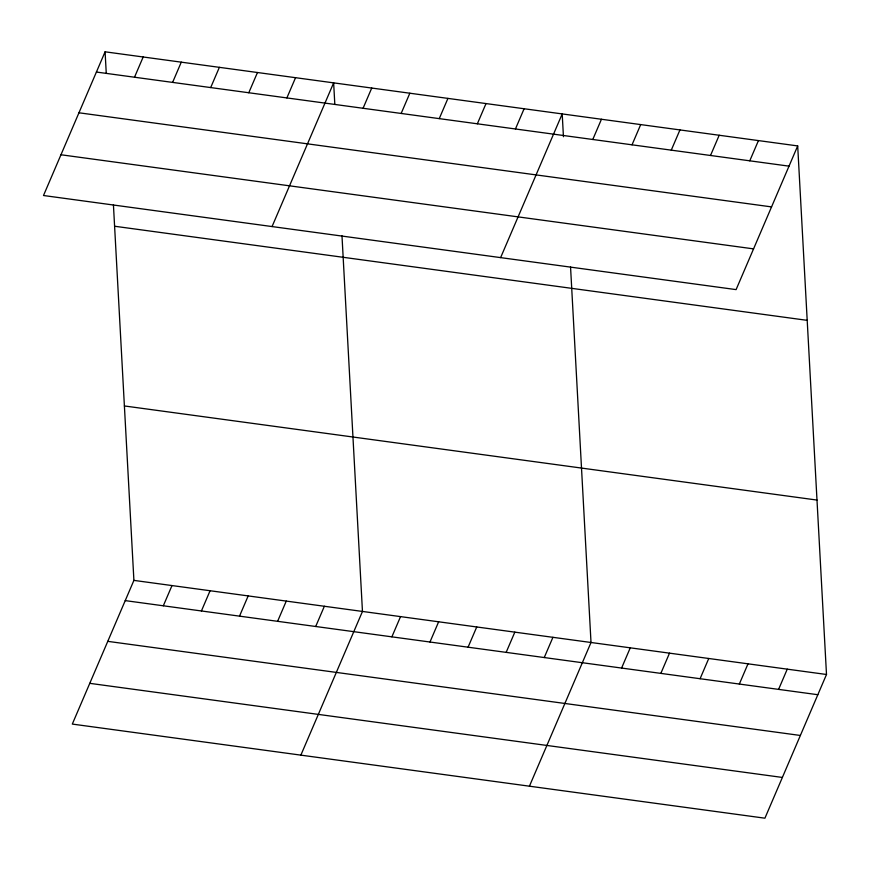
<?xml version="1.0" encoding="UTF-8"?>
<svg xmlns="http://www.w3.org/2000/svg" width="870" height="870" viewBox="0 0 870 870"><rect width="100%" height="100%" fill="white"/><g stroke="black" fill="none" stroke-linecap="round" stroke-linejoin="round"><path stroke-width="1.3" d="M105.085 51.808L43.5 195.511L736.096 289.612L797.692 145.921L105.085 51.808L106.26 73.287M134.513 77.223L143.18 56.985M172.608 82.4L181.275 62.161M210.692 87.576L219.37 67.338M248.787 92.742L257.466 72.514M286.882 97.918L295.55 77.691M272.06 226.57L333.645 82.867L334.819 104.335M113.426 204.776L133.904 580.388L72.308 724.079L764.915 818.191L826.5 674.489L797.692 145.921M363.073 108.271L371.74 88.044M163.321 605.792L171.999 585.553M401.157 113.448L409.835 93.22M201.416 610.968L210.083 590.73M439.252 118.624L447.93 98.397M239.511 616.145L248.178 595.906M477.347 123.801L486.015 103.573M277.606 621.321L286.274 601.083M515.442 128.977L524.11 108.75M315.69 626.498L324.369 606.26M500.62 257.618L562.205 113.926L563.445 136.731M300.868 755.138L362.464 611.436L341.986 235.824M592.785 139.483L601.453 119.255M391.881 636.84L400.548 616.612M632.033 144.822L640.701 124.584M429.976 642.016L438.643 621.789M671.27 150.151L679.948 129.924M468.071 647.193L476.738 626.965M710.518 155.48L719.196 135.252M506.155 652.369L514.833 632.142M749.766 160.819L758.444 140.581M544.25 657.546L552.928 637.318M529.428 786.186L591.013 642.495L570.546 266.883M621.593 668.051L630.261 647.824M660.841 673.391L669.508 653.152M700.089 678.72L708.756 658.492M739.337 684.048L748.004 663.821M778.585 689.388L787.252 669.16M96.418 72.047L789.014 166.148M78.952 112.785L771.549 206.897M60.965 154.762L753.561 248.874M114.601 226.243L807.197 320.345M124.388 405.953L816.995 500.065M133.904 580.388L826.5 674.489M125.226 600.615L817.833 694.717M107.771 641.353L800.367 735.465M89.773 683.341L782.369 777.443"/></g></svg>
